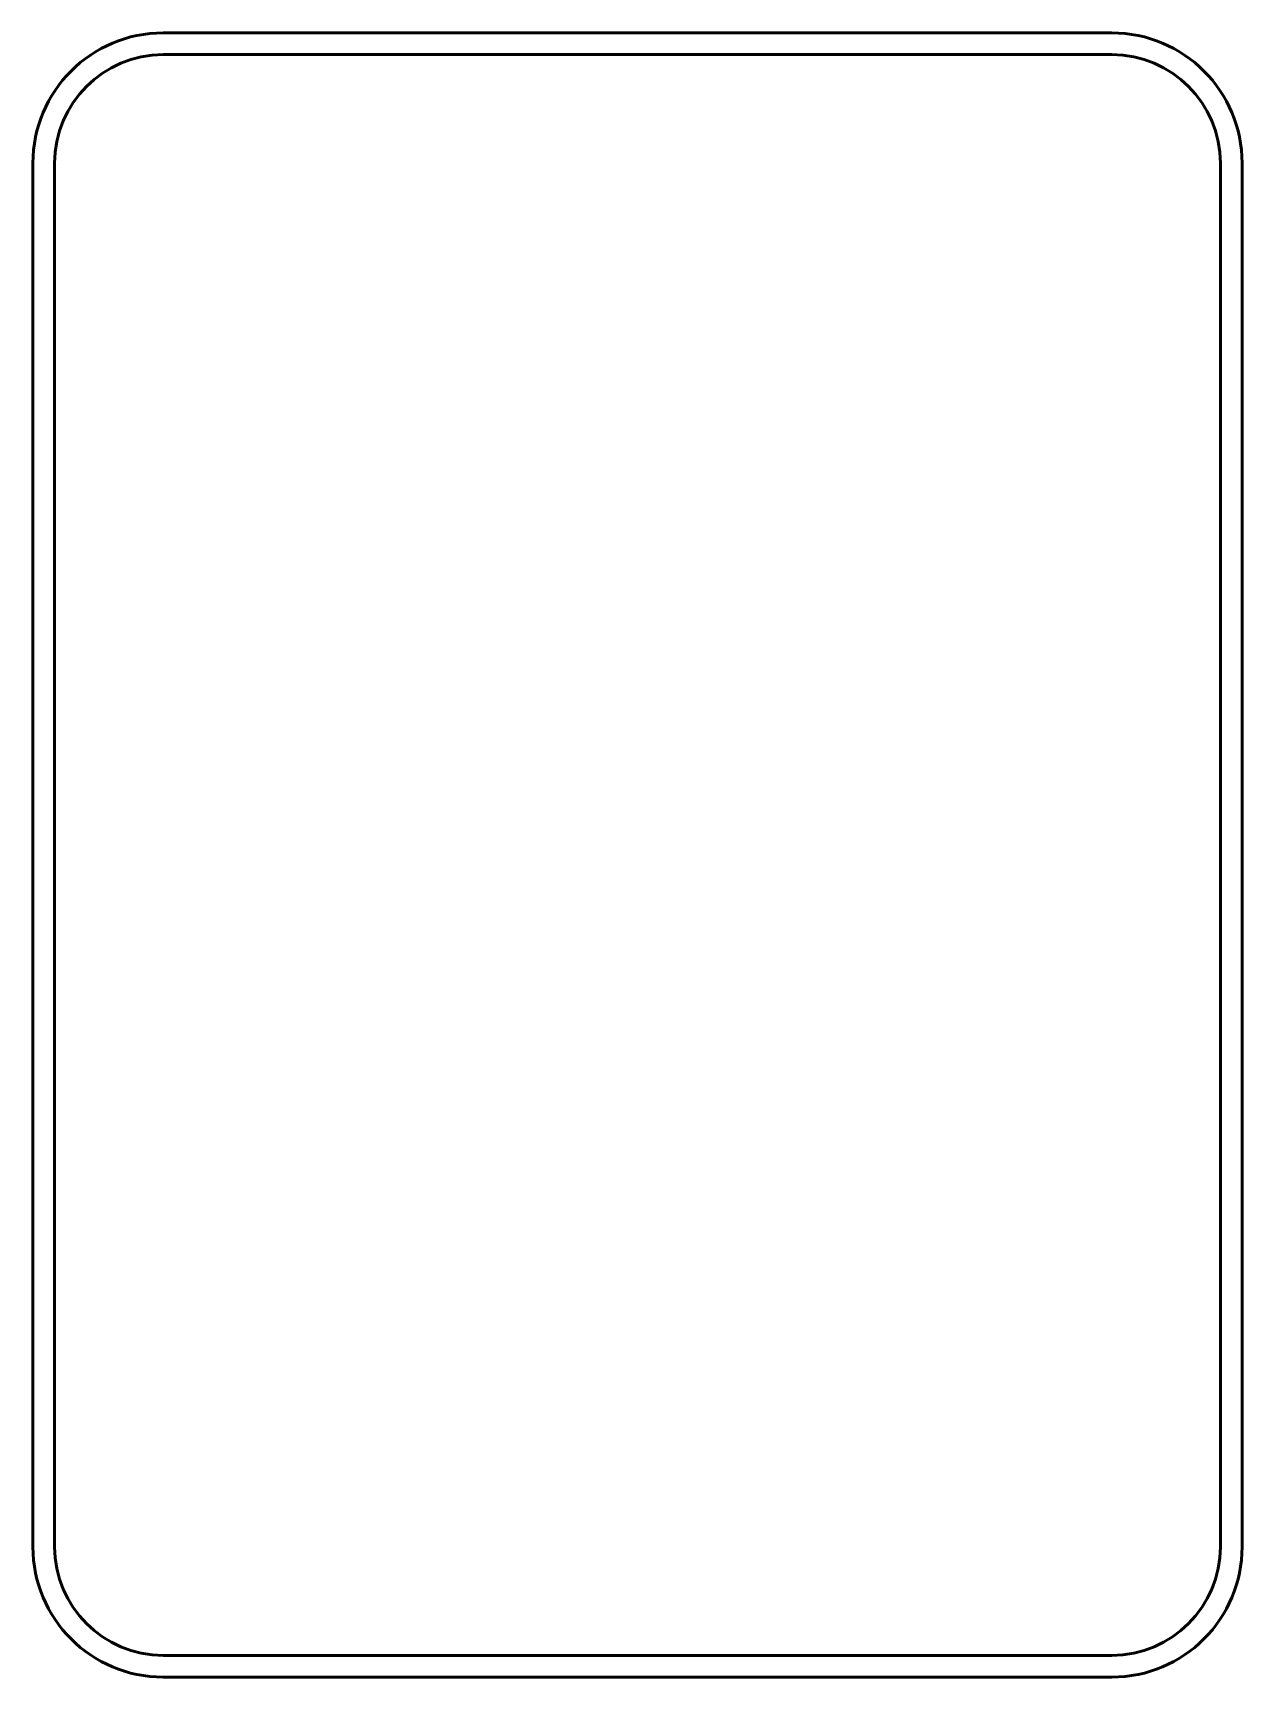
# Model space of a CAD drawing. Header units: centimetres. Extents: x -201 to 63, y -83 to 73.
# Drawn here: x -33.85 to -17.15, y 26.15 to 48.85 of the extents above; entities that cross this region are included whole.
import ezdxf

# ---------------------------------------------------------------- set-up
doc = ezdxf.new("R2010")
doc.units = ezdxf.units.CM
doc.header["$MEASUREMENT"] = 0
doc.layers.add('Layer 1', color=7, linetype='Continuous')

msp = doc.modelspace()

# ---------------------------------------------------------------- linework, layer by layer
at = {"layer": 'Layer 1', "lineweight": 53}
for points in [[(-33.85001, 47.05), (-33.85001, 47.05), (-33.85001, 27.95), (-33.85001, 27.95), (-33.85001, 27.95), (-33.85001, 26.95588), (-33.04413, 26.15), (-32.05001, 26.15), (-32.05001, 26.15), (-32.05001, 26.15), (-18.95001, 26.15), (-18.95001, 26.15), (-18.95001, 26.15), (-17.95589, 26.15), (-17.15001, 26.95588), (-17.15001, 27.95), (-17.15001, 27.95), (-17.15001, 27.95), (-17.15001, 47.05), (-17.15001, 47.05), (-17.15001, 47.05), (-17.15001, 48.04412), (-17.95589, 48.85), (-18.95001, 48.85), (-18.95001, 48.85), (-18.95001, 48.85), (-32.05001, 48.85), (-32.05001, 48.85), (-32.05001, 48.85), (-33.04413, 48.85), (-33.85001, 48.04412), (-33.85001, 47.05)], [(-33.55, 27.95), (-33.55, 27.95), (-33.55, 47.05), (-33.55, 47.05), (-33.55, 47.05), (-33.55, 47.87843), (-32.87843, 48.55), (-32.05, 48.55), (-32.05, 48.55), (-32.05, 48.55), (-18.95, 48.55), (-18.95, 48.55), (-18.95, 48.55), (-18.12157, 48.55), (-17.45, 47.87843), (-17.45, 47.05), (-17.45, 47.05), (-17.45, 47.05), (-17.45, 27.95), (-17.45, 27.95), (-17.45, 27.95), (-17.45, 27.12157), (-18.12157, 26.45), (-18.95, 26.45), (-18.95, 26.45), (-18.95, 26.45), (-32.05, 26.45), (-32.05, 26.45), (-32.05, 26.45), (-32.87843, 26.45), (-33.55, 27.12157), (-33.55, 27.95)]]:
    msp.add_open_spline(points, degree=3, knots=[0, 0, 0, 0, 0.11111111, 0.11111111, 0.11111111, 0.11111111, 0.22222222, 0.22222222, 0.22222222, 0.22222222, 0.33333333, 0.33333333, 0.33333333, 0.33333333, 0.44444444, 0.44444444, 0.44444444, 0.44444444, 0.55555556, 0.55555556, 0.55555556, 0.55555556, 0.66666667, 0.66666667, 0.66666667, 0.66666667, 0.77777778, 0.77777778, 0.77777778, 0.77777778, 1, 1, 1, 1], dxfattribs=at)

doc.saveas('drawing.dxf')
